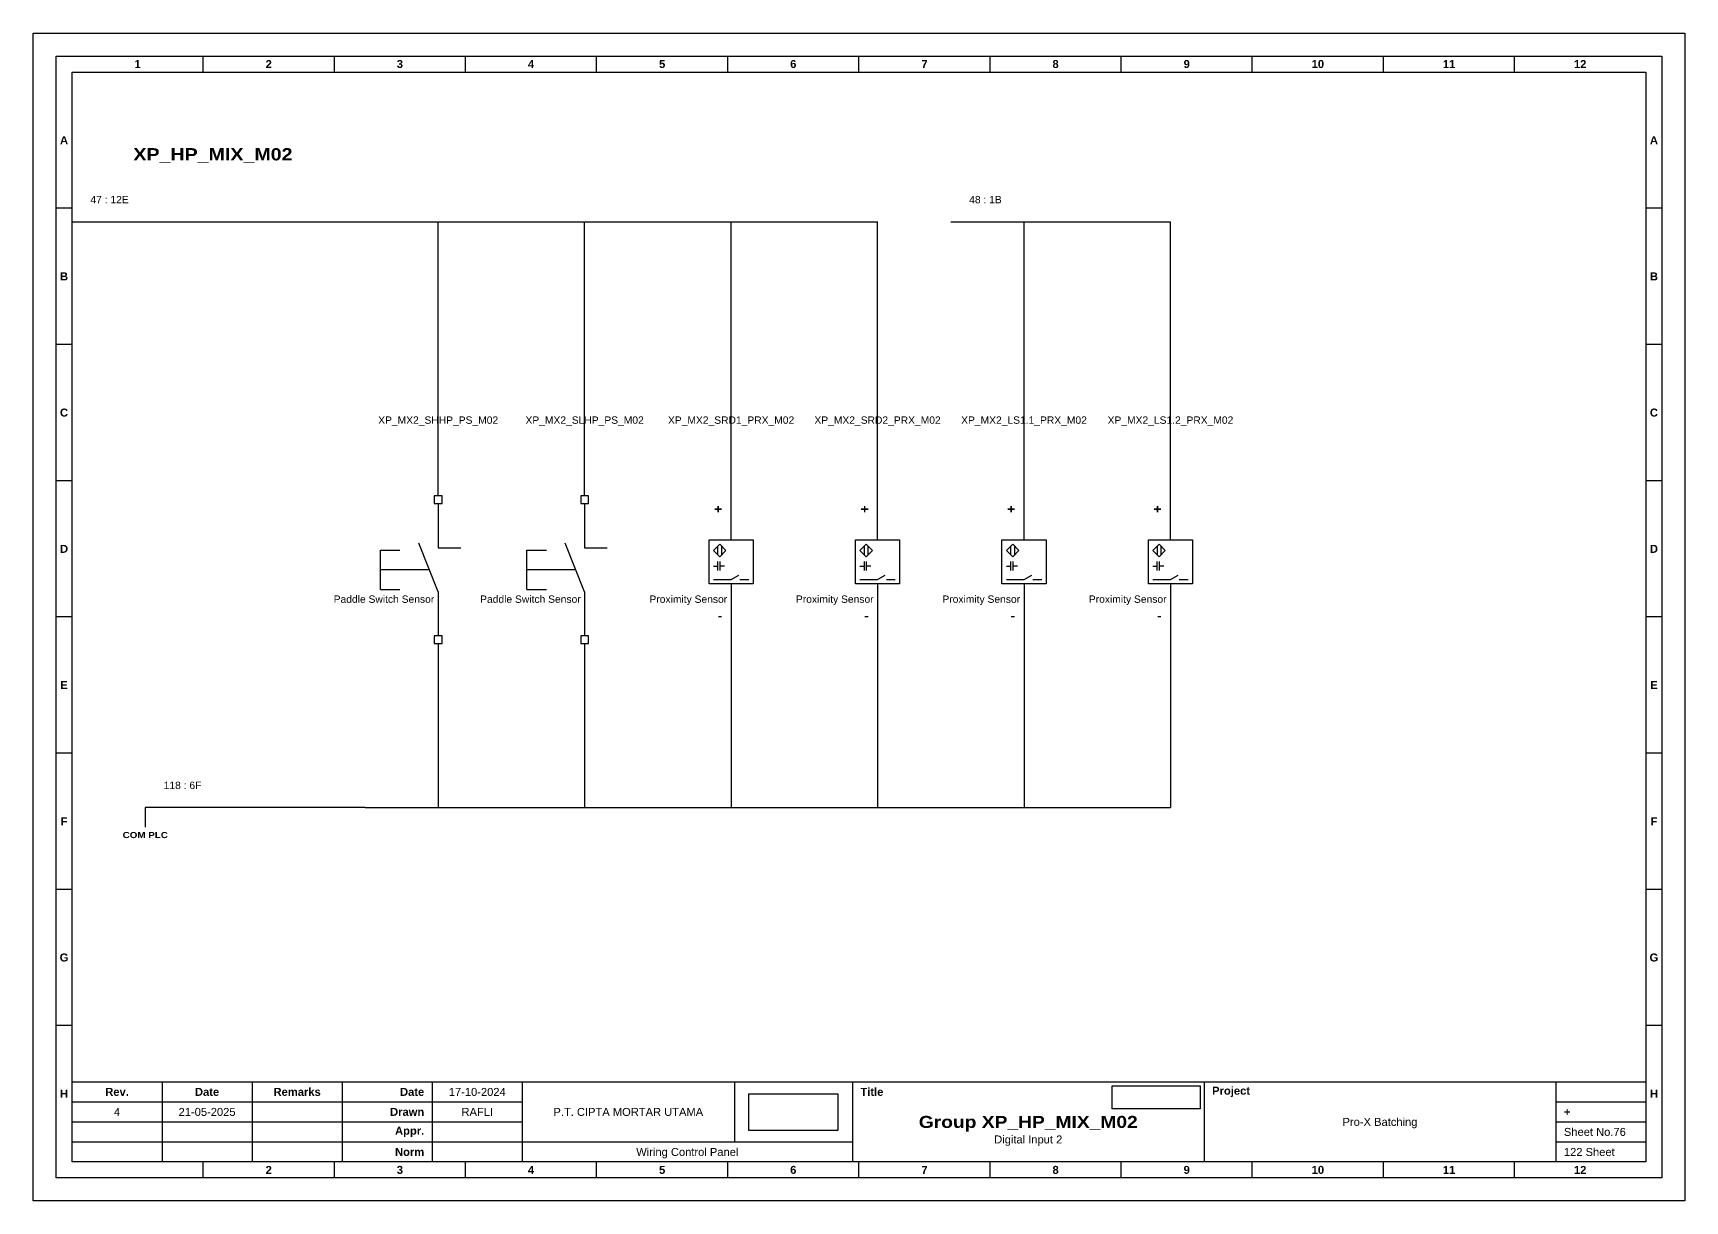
# Model space of a CAD drawing. Header units: centimetres. Extents: x 629 to 3405, y 1037 to 2279.
# Drawn here: x 2824.3 to 3093.6, y 1750.1 to 1940.5 of the extents above; entities that cross this region are included whole.
import ezdxf
from ezdxf.enums import TextEntityAlignment as Align

# ---------------------------------------------------------------- set-up
doc = ezdxf.new("R2010")
doc.units = ezdxf.units.CM
doc.header["$MEASUREMENT"] = 0
doc.styles.add('Bold', font='ariblk.ttf', dxfattribs={"height": 25.4})
doc.styles.get("Standard").update_dxf_attribs({"font": 'arial.ttf'})
picture_1 = doc.add_image_def('image1.png', size_in_pixel=(2048, 847))
picture_2 = doc.add_image_def('image2.png', size_in_pixel=(2092, 542))

# ---------------------------------------------------------------- blocks, each defined once
blk = doc.blocks.new('KOP MU PROJECT')
at = {"color": 6, "ltscale": 50}
for p, q in [((27.74, 184.05), (27.74, 186.66)), ((49.13, 184.05), (49.13, 186.66)), ((70.51, 184.05), (70.51, 186.66)), ((91.89, 184.05), (91.89, 186.66)), ((113.27, 184.05), (113.27, 186.66)), ((134.66, 184.05), (134.66, 186.66)), ((156.04, 184.05), (156.04, 186.66)), ((177.42, 184.05), (177.42, 186.66)), ((198.8, 184.05), (198.8, 186.66)), ((220.19, 184.05), (220.19, 186.66)), ((241.57, 184.05), (241.57, 186.66)), ((6.36, 161.84), (3.75, 161.84)), ((265.59, 161.84), (262.98, 161.84)), ((6.36, 139.63), (3.75, 139.63)), ((265.59, 139.63), (262.98, 139.63)), ((6.36, 117.42), (3.75, 117.42)), ((265.59, 117.42), (262.98, 117.42)), ((6.36, 95.22), (3.75, 95.22)), ((265.59, 95.22), (262.98, 95.22)), ((6.36, 73.01), (3.75, 73.01)), ((265.59, 73.01), (262.98, 73.01)), ((6.36, 50.8), (3.75, 50.8)), ((265.59, 50.8), (262.98, 50.8)), ((6.36, 28.59), (3.75, 28.59)), ((265.59, 28.59), (262.98, 28.59)), ((27.74, 3.75), (27.74, 6.36)), ((49.13, 3.75), (49.13, 6.36)), ((70.51, 3.75), (70.51, 6.36)), ((91.89, 3.75), (91.89, 6.36)), ((113.27, 3.75), (113.27, 6.36)), ((134.66, 3.75), (134.66, 6.36)), ((156.04, 3.75), (156.04, 6.36)), ((177.42, 3.75), (177.42, 6.36)), ((198.8, 3.75), (198.8, 6.36)), ((220.19, 3.75), (220.19, 6.36)), ((241.57, 3.75), (241.57, 6.36))]:
    blk.add_line(p, q, dxfattribs=at)
at = {"ltscale": 50}
for p, q in [((6.36, 19.41), (262.98, 19.41)), ((21.04, 19.41), (21.04, 6.36)), ((35.72, 19.41), (35.72, 6.36)), ((50.41, 19.41), (50.41, 6.36)), ((65.09, 19.41), (65.09, 6.36)), ((79.77, 19.41), (79.77, 6.36)), ((114.35, 19.41), (114.35, 9.62)), ((133.6, 19.41), (133.6, 6.36)), ((190.95, 19.41), (190.95, 6.36)), ((248.3, 19.41), (248.3, 6.36)), ((6.36, 16.15), (79.77, 16.15)), ((248.3, 16.15), (262.98, 16.15)), ((6.36, 12.89), (79.77, 12.89)), ((248.3, 12.89), (262.98, 12.89)), ((6.36, 9.62), (133.6, 9.62)), ((248.3, 9.62), (262.98, 9.62))]:
    blk.add_line(p, q, dxfattribs=at)
at = {"color": 1, "ltscale": 50}
blk.add_lwpolyline([(269.34, 0), (0, 0), (0, 190.41), (269.34, 190.41)], close=True, dxfattribs=at)
at = {"color": 6, "ltscale": 50}
for points in [[(265.59, 3.75), (3.75, 3.75), (3.75, 186.66), (265.59, 186.66)], [(262.98, 6.36), (6.36, 6.36), (6.36, 184.05), (262.98, 184.05)]]:
    blk.add_lwpolyline(points, close=True, dxfattribs=at)
at = {"ltscale": 50, "char_height": 1.305, "attachment_point": 4}
for s, width, heights, insert in [('\\pxqc;{\\fArial|b1|i0|c0|p34;1}', 21.3825, [2.51], (6.36, 185.36)), ('\\pxqc;{\\fArial|b1|i0|c0|p34;2}', 21.3825, [2.51], (27.74, 185.36)), ('\\pxqc;{\\fArial|b1|i0|c0|p34;3}', 21.3825, [2.51], (49.13, 185.36)), ('\\pxqc;{\\fArial|b1|i0|c0|p34;4}', 21.3825, [2.51], (70.51, 185.36)), ('\\pxqc;{\\fArial|b1|i0|c0|p34;5}', 21.3825, [2.51], (91.89, 185.36)), ('\\pxqc;{\\fArial|b1|i0|c0|p34;6}', 21.3825, [2.51], (113.27, 185.36)), ('\\pxqc;{\\fArial|b1|i0|c0|p34;7}', 21.3825, [2.51], (134.66, 185.36)), ('\\pxqc;{\\fArial|b1|i0|c0|p34;8}', 21.3825, [2.51], (156.04, 185.36)), ('\\pxqc;{\\fArial|b1|i0|c0|p34;9}', 21.3825, [2.51], (177.42, 185.36)), ('\\pxqc;{\\fArial|b1|i0|c0|p34;10}', 21.3825, [2.51], (198.8, 185.36)), ('\\pxqc;{\\fArial|b1|i0|c0|p34;11}', 21.3825, [2.51], (220.19, 185.36)), ('\\pxqc;{\\fArial|b1|i0|c0|p34;12}', 21.3825, [2.51], (241.57, 185.36)), ('\\pxqc;{\\fArial|b1|i0|c0|p34;A}', 2.61, [2.51], (3.75, 172.95)), ('\\pxqc;{\\fArial|b1|i0|c0|p34;A}', 2.61, [2.51], (262.98, 172.95)), ('\\pxqc;{\\fArial|b1|i0|c0|p34;B}', 2.61, [2.51], (3.75, 150.74)), ('\\pxqc;{\\fArial|b1|i0|c0|p34;B}', 2.61, [2.51], (262.98, 150.74)), ('\\pxqc;{\\fArial|b1|i0|c0|p34;C}', 2.61, [2.51], (3.75, 128.53)), ('\\pxqc;{\\fArial|b1|i0|c0|p34;C}', 2.61, [2.51], (262.98, 128.53)), ('\\pxqc;{\\fArial|b1|i0|c0|p34;D}', 2.61, [2.51], (3.75, 106.32)), ('\\pxqc;{\\fArial|b1|i0|c0|p34;D}', 2.61, [2.51], (262.98, 106.32)), ('\\pxqc;{\\fArial|b1|i0|c0|p34;E}', 2.61, [2.51], (3.75, 84.11)), ('\\pxqc;{\\fArial|b1|i0|c0|p34;E}', 2.61, [2.51], (262.98, 84.11)), ('\\pxqc;{\\fArial|b1|i0|c0|p34;F}', 2.61, [2.51], (3.75, 61.9)), ('\\pxqc;{\\fArial|b1|i0|c0|p34;F}', 2.61, [2.51], (262.98, 61.9)), ('\\pxqc;{\\fArial|b1|i0|c0|p34;G}', 2.61, [2.51], (3.75, 39.69)), ('\\pxqc;{\\fArial|b1|i0|c0|p34;G}', 2.61, [2.51], (262.98, 39.69)), ('\\pxqc;{\\fArial|b1|i0|c0|p34;H}', 2.61, [2.51], (3.75, 17.47)), ('\\pxqc;{\\fArial|b1|i0|c0|p34;Rev.}', 14.6811, [2.88], (6.36, 17.78)), ('\\pxqc;{\\fArial|b1|i0|c0|p34;Date}', 14.6811, [2.88], (21.04, 17.78)), ('\\pxqc;{\\fArial|b1|i0|c0|p34;Remarks}', 14.6811, [2.88], (35.72, 17.78)), ('\\pxqr;{\\fArial|b1|i0|c0|p34;Date}', 13.3761, [2.88], (50.41, 17.78)), ('\\pxql;{\\fArial|b1|i0|c0|p34;Title}', 50.2419, [2.88], (134.9, 17.78)), ('\\pxql;{\\fArial|b1|i0|c0|p34;Project}', 50.2419, [2.88], (192.25, 17.78)), ('\\pxqc;{\\fArial|b1|i0|c0|p34;H}', 2.61, [2.51], (262.98, 17.47)), ('\\pxqr;{\\fArial|b1|i0|c0|p34;Drawn}', 13.3761, [2.88], (50.41, 14.52)), ('\\pxql;{\\fArial|b1|i0|c0|p34;+}', 14.6811, [2.88], (249.61, 14.52)), ('\\pxqr;{\\fArial|b1|i0|c0|p34;Appr.}', 13.3761, [2.88], (50.41, 11.26)), ('\\pxqr;{\\fArial|b1|i0|c0|p34;Norm}', 13.3761, [2.88], (50.41, 7.99)), ('\\pxqc;{\\fArial|b1|i0|c0|p34;2}', 21.3825, [2.51], (27.74, 5.06)), ('\\pxqc;{\\fArial|b1|i0|c0|p34;3}', 21.3825, [2.51], (49.13, 5.06)), ('\\pxqc;{\\fArial|b1|i0|c0|p34;4}', 21.3825, [2.51], (70.51, 5.06)), ('\\pxqc;{\\fArial|b1|i0|c0|p34;5}', 21.3825, [2.51], (91.89, 5.06)), ('\\pxqc;{\\fArial|b1|i0|c0|p34;6}', 21.3825, [2.51], (113.27, 5.06)), ('\\pxqc;{\\fArial|b1|i0|c0|p34;7}', 21.3825, [2.51], (134.66, 5.06)), ('\\pxqc;{\\fArial|b1|i0|c0|p34;8}', 21.3825, [2.51], (156.04, 5.06)), ('\\pxqc;{\\fArial|b1|i0|c0|p34;9}', 21.3825, [2.51], (177.42, 5.06)), ('\\pxqc;{\\fArial|b1|i0|c0|p34;10}', 21.3825, [2.51], (198.8, 5.06)), ('\\pxqc;{\\fArial|b1|i0|c0|p34;11}', 21.3825, [2.51], (220.19, 5.06)), ('\\pxqc;{\\fArial|b1|i0|c0|p34;12}', 21.3825, [2.51], (241.57, 5.06))]:
    blk.add_mtext_dynamic_manual_height_columns(s, width=width, gutter_width=0.0326, heights=heights, dxfattribs=dict(at, insert=insert))
at = {"ltscale": 50}
for tag, p in [('DATECREATED', (72.43, 17.78)), ('REV', (13.7, 14.52)), ('REVDATE', (28.38, 14.52)), ('REMARKS', (43.06, 14.52)), ('DRAWN', (72.43, 14.52)), ('COMPANY', (97.06, 14.52)), ('PROJECT', (219.62, 12.89)), ('APPR', (72.43, 11.26)), ('NORM', (72.43, 7.99)), ('DRAWINGCATEGORY', (106.68, 7.99)), ('DESCRIPTION', (162.27, 10.03))]:
    blk.add_attdef(tag, text='', height=1.3, dxfattribs=at).set_placement(p, align=Align.MIDDLE_CENTER)
at = {"ltscale": 50, "style": 'Bold'}
blk.add_attdef('TITLE', text='', height=1.96, dxfattribs=at).set_placement((162.27, 12.89), align=Align.MIDDLE_CENTER)
at = {"ltscale": 50}
for tag, p in [('SHEETNUMBER', (249.61, 11.26)), ('TOTALSHEET', (249.61, 7.99))]:
    blk.add_attdef(tag, text='', height=1.3, dxfattribs=at).set_placement(p, align=Align.MIDDLE_LEFT)
image = blk.add_image(picture_1, insert=(116.72, 11.48), size_in_units=(14.5, 6), dxfattribs=at)
image.dxf.flags = 15
image = blk.add_image(picture_2, insert=(175.94, 15.04), size_in_units=(14.36, 3.72), dxfattribs=at)
image.dxf.flags = 15

msp = doc.modelspace()

# ---------------------------------------------------------------- linework, layer by layer
at = {"color": 146, "ltscale": 50, "true_color": 0x105689}
for p, q in [((2830.66, 1909.74), (2854.54, 1909.74)), ((2854.54, 1909.74), (2878.42, 1909.74)), ((2878.42, 1909.74), (2902.3, 1909.74)), ((2890.36, 1865.06), (2890.36, 1909.74)), ((2902.3, 1909.74), (2926.18, 1909.74)), ((2914.24, 1865.06), (2914.24, 1909.74)), ((2926.18, 1909.74), (2950.06, 1909.74)), ((2938.12, 1865.06), (2938.12, 1909.74)), ((2950.06, 1909.74), (2962, 1909.74)), ((2962, 1865.06), (2962, 1909.74)), ((2973.94, 1909.74), (2997.82, 1909.74)), ((2985.88, 1865.06), (2985.88, 1909.74)), ((2997.82, 1909.74), (3009.76, 1909.74)), ((3009.76, 1865.06), (3009.76, 1909.74)), ((2938.12, 1843.52), (2938.12, 1814.25)), ((2962, 1843.52), (2962, 1814.25)), ((2985.88, 1843.52), (2985.88, 1814.25)), ((3009.76, 1843.52), (3009.76, 1814.25)), ((2890.36, 1840.96), (2890.36, 1814.25)), ((2914.24, 1840.96), (2914.24, 1814.25)), ((2878.46, 1814.25), (2842.6, 1814.25)), ((2842.6, 1814.25), (2842.6, 1811.05)), ((2878.46, 1814.25), (2926.26, 1814.25)), ((2926.26, 1814.25), (2926.26, 1814.25)), ((2926.26, 1814.25), (2974.06, 1814.25)), ((2974.06, 1814.25), (3009.76, 1814.25))]:
    msp.add_line(p, q, dxfattribs=at)
at = {"ltscale": 50}
for p, q in [((2938.12, 1857.88), (2938.12, 1865.06)), ((2962, 1857.88), (2962, 1865.06)), ((2985.88, 1857.88), (2985.88, 1865.06)), ((3009.76, 1857.88), (3009.76, 1865.06)), ((2890.36, 1863.78), (2890.36, 1856.6)), ((2914.24, 1863.78), (2914.24, 1856.6)), ((2935.25, 1853.61), (2935.97, 1853.61)), ((2937.05, 1853.61), (2936.33, 1853.61)), ((2959.13, 1853.61), (2959.85, 1853.61)), ((2960.93, 1853.61), (2960.21, 1853.61)), ((2983.01, 1853.61), (2983.73, 1853.61)), ((2984.81, 1853.61), (2984.09, 1853.61)), ((3006.89, 1853.61), (3007.61, 1853.61)), ((3008.69, 1853.61), (3007.97, 1853.61)), ((2938.12, 1850.7), (2938.12, 1843.52)), ((2939.56, 1851.42), (2941, 1851.42)), ((2962, 1850.7), (2962, 1843.52)), ((2963.44, 1851.42), (2964.88, 1851.42)), ((2985.88, 1850.7), (2985.88, 1843.52)), ((2987.32, 1851.42), (2988.76, 1851.42)), ((3009.76, 1850.7), (3009.76, 1843.52)), ((3011.2, 1851.42), (3012.64, 1851.42)), ((2890.36, 1849.42), (2890.36, 1842.24)), ((2914.24, 1849.42), (2914.24, 1842.24))]:
    msp.add_line(p, q, dxfattribs=at)
at = {"ltscale": 500}
for p, q in [((2880.93, 1849.81), (2880.93, 1856.21)), ((2880.93, 1856.21), (2884.13, 1856.21)), ((2890.36, 1849.42), (2887.2, 1857.34)), ((2890.36, 1856.6), (2894.04, 1856.6)), ((2904.81, 1849.81), (2904.81, 1856.21)), ((2904.81, 1856.21), (2908.01, 1856.21)), ((2914.24, 1849.42), (2911.08, 1857.34)), ((2914.24, 1856.6), (2917.92, 1856.6)), ((2888.93, 1853.01), (2880.93, 1853.01)), ((2912.81, 1853.01), (2904.81, 1853.01)), ((2880.93, 1849.81), (2884.13, 1849.81)), ((2904.81, 1849.81), (2908.01, 1849.81))]:
    msp.add_line(p, q, dxfattribs=at)
for points in [[(2889.72, 1863.78), (2891, 1863.78), (2891, 1865.06), (2889.72, 1865.06)], [(2913.6, 1863.78), (2914.88, 1863.78), (2914.88, 1865.06), (2913.6, 1865.06)], [(2889.72, 1840.96), (2891, 1840.96), (2891, 1842.24), (2889.72, 1842.24)], [(2913.6, 1840.96), (2914.88, 1840.96), (2914.88, 1842.24), (2913.6, 1842.24)]]:
    msp.add_lwpolyline(points, close=True, dxfattribs=at)
at = {"ltscale": 50}
for points in [[(2934.53, 1857.88), (2941.71, 1857.88), (2941.71, 1850.7), (2934.53, 1850.7)], [(2936.27, 1855.13), (2935.25, 1856.15), (2936.27, 1857.16), (2937.28, 1856.15)], [(2958.41, 1857.88), (2965.59, 1857.88), (2965.59, 1850.7), (2958.41, 1850.7)], [(2960.15, 1855.13), (2959.13, 1856.15), (2960.15, 1857.16), (2961.16, 1856.15)], [(2982.29, 1857.88), (2989.47, 1857.88), (2989.47, 1850.7), (2982.29, 1850.7)], [(2984.03, 1855.13), (2983.01, 1856.15), (2984.03, 1857.16), (2985.04, 1856.15)], [(3006.17, 1857.88), (3013.35, 1857.88), (3013.35, 1850.7), (3006.17, 1850.7)], [(3007.91, 1855.13), (3006.89, 1856.15), (3007.91, 1857.16), (3008.92, 1856.15)]]:
    msp.add_lwpolyline(points, close=True, dxfattribs=at)
for points in [[(2935.98, 1855.42), (2935.98, 1856.88)], [(2936.56, 1856.88), (2936.56, 1855.42)], [(2959.86, 1855.42), (2959.86, 1856.88)], [(2960.44, 1856.88), (2960.44, 1855.42)], [(2983.74, 1855.42), (2983.74, 1856.88)], [(2984.32, 1856.88), (2984.32, 1855.42)], [(3007.62, 1855.42), (3007.62, 1856.88)], [(3008.2, 1856.88), (3008.2, 1855.42)], [(2935.97, 1852.89), (2935.97, 1853.61), (2935.97, 1854.33)], [(2936.33, 1852.89), (2936.33, 1853.61), (2936.33, 1854.33)], [(2959.85, 1852.89), (2959.85, 1853.61), (2959.85, 1854.33)], [(2960.21, 1852.89), (2960.21, 1853.61), (2960.21, 1854.33)], [(2983.73, 1852.89), (2983.73, 1853.61), (2983.73, 1854.33)], [(2984.09, 1852.89), (2984.09, 1853.61), (2984.09, 1854.33)], [(3007.61, 1852.89), (3007.61, 1853.61), (3007.61, 1854.33)], [(3007.97, 1852.89), (3007.97, 1853.61), (3007.97, 1854.33)], [(2935.25, 1851.42), (2938.12, 1851.42), (2939.37, 1852.14)], [(2959.13, 1851.42), (2962, 1851.42), (2963.25, 1852.14)], [(2983.01, 1851.42), (2985.88, 1851.42), (2987.13, 1852.14)], [(3006.89, 1851.42), (3009.76, 1851.42), (3011.01, 1852.14)]]:
    msp.add_lwpolyline(points, dxfattribs=at)

# ---------------------------------------------------------------- block references
msp.add_blockref('KOP MU PROJECT', (2824.3, 1750.09)).add_auto_attribs({'DESCRIPTION': 'Digital Input 2', 'TITLE': 'Group XP_HP_MIX_M02', 'PROJECT': 'Pro-X Batching', 'COMPANY': 'P.T. CIPTA MORTAR UTAMA', 'DRAWINGCATEGORY': 'Wiring Control Panel', 'DRAWN': 'RAFLI', 'DATECREATED': '17-10-2024', 'REVDATE': '21-05-2025', 'REV': '4', 'SHEETNUMBER': 'Sheet No.76', 'TOTALSHEET': '122 Sheet'})

# ---------------------------------------------------------------- texts
at = {"ltscale": 500, "style": 'Bold'}
msp.add_text('XP_HP_MIX_M02', height=2, dxfattribs=at).set_placement((2840.66, 1919.74))
at = {"ltscale": 500}
for s, p in [('47 : 12E', (2833.66, 1912.39, -2)), ('48 : 1B', (2976.94, 1912.39, -2))]:
    msp.add_text(s, height=1.2, dxfattribs=at).set_placement(p, align=Align.BOTTOM_LEFT)
at = {"ltscale": 50}
for s, p in [('XP_MX2_SHHP_PS_M02', (2890.36, 1877.4)), ('XP_MX2_SLHP_PS_M02', (2914.24, 1877.4)), ('XP_MX2_SRD1_PRX_M02', (2938.12, 1877.4)), ('XP_MX2_SRD2_PRX_M02', (2962, 1877.4)), ('XP_MX2_LS1.1_PRX_M02', (2985.88, 1877.4)), ('XP_MX2_LS1.2_PRX_M02', (3009.76, 1877.4))]:
    msp.add_text(s, height=1.2, dxfattribs=at).set_placement(p, align=Align.MIDDLE_CENTER)
at = {"ltscale": 500, "style": 'Bold'}
for p in [(2936.69, 1863.62), (2960.57, 1863.62), (2984.45, 1863.62), (3008.33, 1863.62)]:
    msp.add_text('+', height=1.44, dxfattribs=at).set_placement(p, align=Align.TOP_RIGHT)
at = {"ltscale": 50}
for s, p in [('Paddle Switch Sensor', (2889.72, 1847.25)), ('Paddle Switch Sensor', (2913.6, 1847.25)), ('Proximity Sensor', (2937.48, 1847.25)), ('Proximity Sensor', (2961.36, 1847.25)), ('Proximity Sensor', (2985.24, 1847.25)), ('Proximity Sensor', (3009.12, 1847.25))]:
    msp.add_text(s, height=1.2, dxfattribs=at).set_placement(p, align=Align.BOTTOM_RIGHT)
at = {"ltscale": 500, "style": 'Bold'}
for p in [(2936.69, 1844.38), (2960.57, 1844.38), (2984.45, 1844.38), (3008.33, 1844.38)]:
    msp.add_text('-', height=1.44, dxfattribs=at).set_placement(p, align=Align.BOTTOM_RIGHT)
at = {"ltscale": 500}
msp.add_text('118 : 6F', height=1.2, dxfattribs=at).set_placement((2845.6, 1818.45), align=Align.TOP_LEFT)
at = {"ltscale": 50, "style": 'Bold'}
msp.add_text('COM PLC', height=1, dxfattribs=at).set_placement((2842.6, 1810.25), align=Align.TOP_CENTER)

doc.saveas('drawing.dxf')
